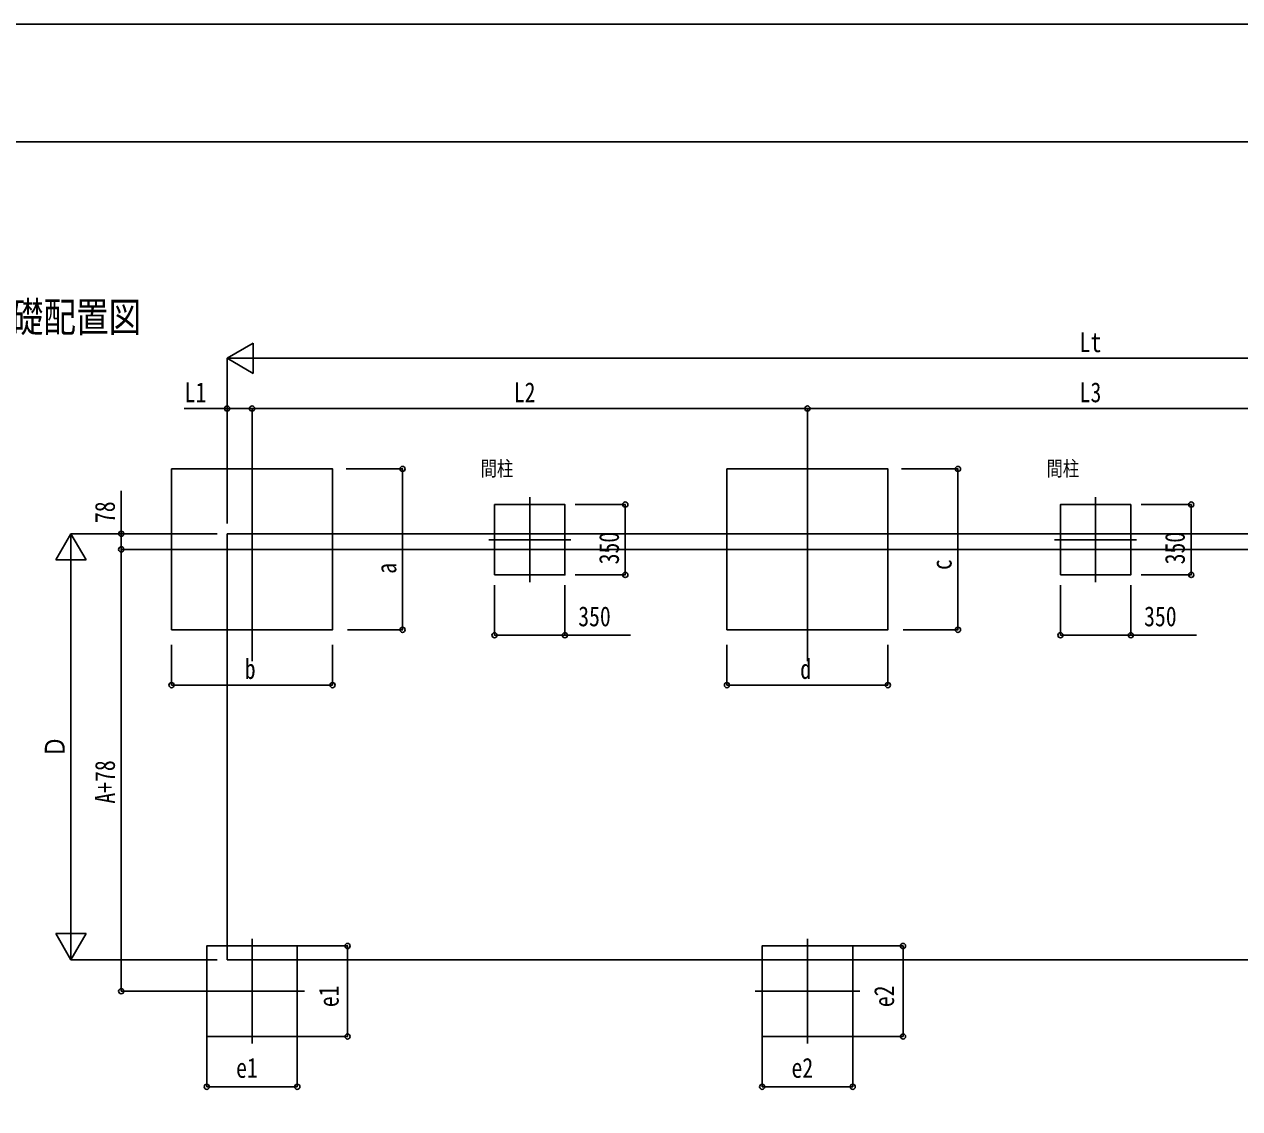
# Model space of a CAD drawing. Units: millimetres, scale not verified. Extents: x -12615 to 12615, y -8910 to 8910.
# Drawn here: x -7304 to -1265, y 3519 to 8910 of the extents above; entities that cross this region are included whole.
import ezdxf
from ezdxf.enums import TextEntityAlignment as Align

# ---------------------------------------------------------------- set-up
doc = ezdxf.new("R2010")
doc.units = ezdxf.units.MM
doc.header["$LTSCALE"] = 40
for name, color, linetype in [('0-2_USER1', 3, 'Continuous'), ('0-3_YKK_12', 2, 'Continuous'), ('0-5_YKK_A1', 4, 'Continuous'), ('0-6_YKK_D', 6, 'Continuous'), ('0-7_YKK_ZWAK', 7, 'Continuous')]:
    doc.layers.add(name, color=color, linetype=linetype)
doc.styles.add('ＭＳ ゴシック', font='')
doc.styles.get('ＭＳ ゴシック').set_extended_font_data('MS Gothic')

msp = doc.modelspace()

# ---------------------------------------------------------------- linework, layer by layer
at = {"layer": '0-3_YKK_12'}
for p, q in [((-6172.56, 6739.63), (-6172.56, 5744.46)), ((-3412.56, 6739.63), (-3412.56, 5744.46)), ((-4792.56, 6558.66), (-4792.56, 6136.03)), ((-1980.56, 6558.66), (-1980.56, 6136.03)), ((-4996.29, 6347.34), (-4588.83, 6347.34)), ((-2184.29, 6347.34), (-1776.83, 6347.34)), ((-6557.52, 6299.54), (-3238.42, 6299.54)), ((-3693.52, 6299.54), (2489.58, 6299.54)), ((-6172.56, 4362.54), (-6172.56, 3842.54)), ((-3412.56, 4362.54), (-3412.56, 3842.54)), ((-6432.56, 4102.54), (-5912.56, 4102.54)), ((-3672.56, 4102.54), (-3152.56, 4102.54))]:
    msp.add_line(p, q, dxfattribs=at)
at = {"layer": '0-5_YKK_A1'}
for p, q in [((-6296.56, 6377.34), (2335.44, 6377.34)), ((-6296.56, 6377.34), (-6296.56, 4258.96)), ((2335.44, 4258.96), (-6296.56, 4258.96))]:
    msp.add_line(p, q, dxfattribs=at)
for points in [[(-6572.56, 5899.54), (-5772.56, 5899.54), (-5772.56, 6699.54), (-6572.56, 6699.54)], [(-3812.56, 5899.54), (-3012.56, 5899.54), (-3012.56, 6699.54), (-3812.56, 6699.54)], [(-4967.56, 6172.34), (-4617.56, 6172.34), (-4617.56, 6522.34), (-4967.56, 6522.34)], [(-2155.56, 6172.34), (-1805.56, 6172.34), (-1805.56, 6522.34), (-2155.56, 6522.34)], [(-6397.56, 3877.54), (-5947.56, 3877.54), (-5947.56, 4327.54), (-6397.56, 4327.54)], [(-3637.56, 3877.54), (-3187.56, 3877.54), (-3187.56, 4327.54), (-3637.56, 4327.54)]]:
    msp.add_lwpolyline(points, close=True, dxfattribs=at)
at = {"layer": '0-6_YKK_D'}
for p, q in [((-6296.56, 7249.54), (-6166.66, 7324.54)), ((-6166.66, 7174.54), (-6166.66, 7324.54)), ((-6296.56, 6427.34), (-6296.56, 7250.54)), ((-6296.56, 7249.54), (-6166.66, 7174.54)), ((-6296.56, 7249.54), (-6036.75, 7249.54)), ((-6146.56, 7249.54), (2185.44, 7249.54)), ((-6296.56, 6427.34), (-6296.56, 7000.54)), ((-6172.56, 6740.63), (-6172.56, 7000.54)), ((-6172.56, 6740.63), (-6172.56, 7000.54)), ((-6172.56, 6999.54), (-3412.56, 6999.54)), ((-3412.56, 6739.63), (-3412.56, 7000.54)), ((-3412.56, 6739.63), (-3412.56, 7000.54)), ((-3412.56, 6999.54), (-548.56, 6999.54)), ((-5705.4, 6699.54), (-5423.45, 6699.54)), ((-5424.45, 5899.54), (-5424.45, 6699.54)), ((-2945.4, 6699.54), (-2663.45, 6699.54)), ((-2664.45, 5899.54), (-2664.45, 6699.54)), ((-4566.56, 6522.34), (-4316.56, 6522.34)), ((-4317.56, 6522.34), (-4317.56, 6172.34)), ((-1754.56, 6522.34), (-1504.56, 6522.34)), ((-1505.56, 6522.34), (-1505.56, 6172.34)), ((-7072.56, 6377.34), (-7147.56, 6247.44)), ((-6346.56, 6377.34), (-7073.56, 6377.34)), ((-7072.56, 6377.34), (-6997.56, 6247.44)), ((-7072.56, 6377.34), (-7072.56, 6117.54)), ((-6346.56, 6377.34), (-6823.56, 6377.34)), ((-6615, 6299.54), (-6823.56, 6299.54)), ((-6558.52, 6299.54), (-6823.56, 6299.54)), ((-6822.56, 6299.54), (-6822.56, 4102.54)), ((-7147.56, 6247.44), (-6997.56, 6247.44)), ((-7072.56, 4408.96), (-7072.56, 6227.34)), ((-4566.56, 6172.34), (-4316.56, 6172.34)), ((-1754.56, 6172.34), (-1504.56, 6172.34)), ((-4967.56, 6121.34), (-4967.56, 5871.34)), ((-4617.56, 6121.34), (-4617.56, 5871.34)), ((-2155.56, 6121.34), (-2155.56, 5871.34)), ((-1805.56, 6121.34), (-1805.56, 5871.34)), ((-5697.56, 5899.54), (-5423.45, 5899.54)), ((-2937.56, 5899.54), (-2663.45, 5899.54)), ((-6572.56, 5825.35), (-6572.56, 5623.54)), ((-5772.56, 5825.53), (-5772.56, 5623.54)), ((-3812.56, 5825.35), (-3812.56, 5623.54)), ((-3012.56, 5825.53), (-3012.56, 5623.54)), ((-6572.56, 5624.54), (-5772.56, 5624.54)), ((-3812.56, 5624.54), (-3012.56, 5624.54)), ((-7072.56, 4258.96), (-7072.56, 4518.77)), ((-7072.56, 4258.96), (-7147.56, 4388.87)), ((-6997.56, 4388.87), (-7147.56, 4388.87)), ((-7072.56, 4258.96), (-6997.56, 4388.87)), ((-5946.56, 4327.54), (-5696.56, 4327.54)), ((-5697.56, 4327.54), (-5697.56, 3877.54)), ((-3186.56, 4327.54), (-2936.56, 4327.54)), ((-2937.56, 4327.54), (-2937.56, 3877.54)), ((-6346.56, 4258.96), (-7073.56, 4258.96)), ((-6433.56, 4102.54), (-6823.56, 4102.54)), ((-6397.56, 3876.54), (-6397.56, 3626.54)), ((-5947.56, 3876.54), (-5947.56, 3626.54)), ((-5946.56, 3877.54), (-5696.56, 3877.54)), ((-3637.56, 3876.54), (-3637.56, 3626.54)), ((-3187.56, 3876.54), (-3187.56, 3626.54)), ((-3186.56, 3877.54), (-2936.56, 3877.54)), ((-6397.56, 3627.54), (-5947.56, 3627.54)), ((-3637.56, 3627.54), (-3187.56, 3627.54))]:
    msp.add_line(p, q, dxfattribs=at)
for points in [[(-6172.56, 6999.54), (-6296.56, 6999.54), (-6509.29, 6999.54)], [(-6822.56, 6299.54), (-6822.56, 6377.34), (-6822.56, 6590.74)], [(-4967.56, 5872.34), (-4617.56, 5872.34), (-4291.76, 5872.34)], [(-2155.56, 5872.34), (-1805.56, 5872.34), (-1479.76, 5872.34)]]:
    msp.add_lwpolyline(points, dxfattribs=at)
for centre in [(-6296.56, 6999.54), (-6172.56, 6999.54), (-6172.56, 6999.54), (-3412.56, 6999.54), (-3412.56, 6999.54), (-5424.45, 6699.54), (-2664.45, 6699.54), (-4317.56, 6522.34), (-1505.56, 6522.34), (-6822.56, 6377.34), (-6822.56, 6299.54), (-6822.56, 6299.54), (-4317.56, 6172.34), (-1505.56, 6172.34), (-5424.45, 5899.54), (-4967.56, 5872.34), (-4617.56, 5872.34), (-2664.45, 5899.54), (-2155.56, 5872.34), (-1805.56, 5872.34), (-6572.56, 5624.54), (-5772.56, 5624.54), (-3812.56, 5624.54), (-3012.56, 5624.54), (-5697.56, 4327.54), (-2937.56, 4327.54), (-6822.56, 4102.54), (-5697.56, 3877.54), (-2937.56, 3877.54), (-6397.56, 3627.54), (-5947.56, 3627.54), (-3637.56, 3627.54), (-3187.56, 3627.54)]:
    msp.add_circle(centre, 12.75, dxfattribs=at)
at = {"layer": '0-7_YKK_ZWAK'}
msp.add_line((11685.06, 8325), (-11714.94, 8325), dxfattribs=at)
msp.add_lwpolyline([(-12615, -8910), (12615, -8910), (12615, 8910), (-12615, 8910)], close=True, dxfattribs=at)

# ---------------------------------------------------------------- texts
at = {"layer": '0-2_USER1', "style": 'ＭＳ ゴシック', "width": 0.8}
for s, height, p in [('■基礎配置図', 148.5, (-7695.6, 7335.76)), ('間柱', 74.23, (-5036.42, 6642)), ('間柱', 74.23, (-2224.42, 6642))]:
    msp.add_text(s, height=height, dxfattribs=at).set_placement(p, align=Align.BOTTOM_LEFT)
at = {"layer": '0-6_YKK_D', "style": 'ＭＳ ゴシック', "width": 0.8}
for s, p in [('Lt', (-2059.76, 7250.54)), ('L1', (-6507.63, 7001.21)), ('L2', (-4871.76, 7001.21)), ('L3', (-2059.76, 7001.21)), ('350', (-4551.56, 5887.34)), ('350', (-1739.56, 5887.34)), ('b', (-6208.56, 5625.88)), ('d', (-3448.56, 5625.88)), ('e1', (-6251.76, 3642.54)), ('e2', (-3491.76, 3642.54))]:
    msp.add_text(s, height=98.97, dxfattribs=at).set_placement(p, align=Align.BOTTOM_LEFT)
for s, p in [('78', (-6824.56, 6430.34)), ('350', (-4319.56, 6224.94)), ('350', (-1507.56, 6224.94)), ('a', (-5426.12, 6178.02)), ('c', (-2666.45, 6196.58)), ('Ｄ', (-7073.56, 5264.15)), ('A+78', (-6824.23, 5035.44)), ('e1', (-5712.56, 4023.34)), ('e2', (-2952.56, 4023.34))]:
    msp.add_text(s, height=98.97, rotation=90, dxfattribs=at).set_placement(p, align=Align.BOTTOM_LEFT)

doc.saveas('drawing.dxf')
